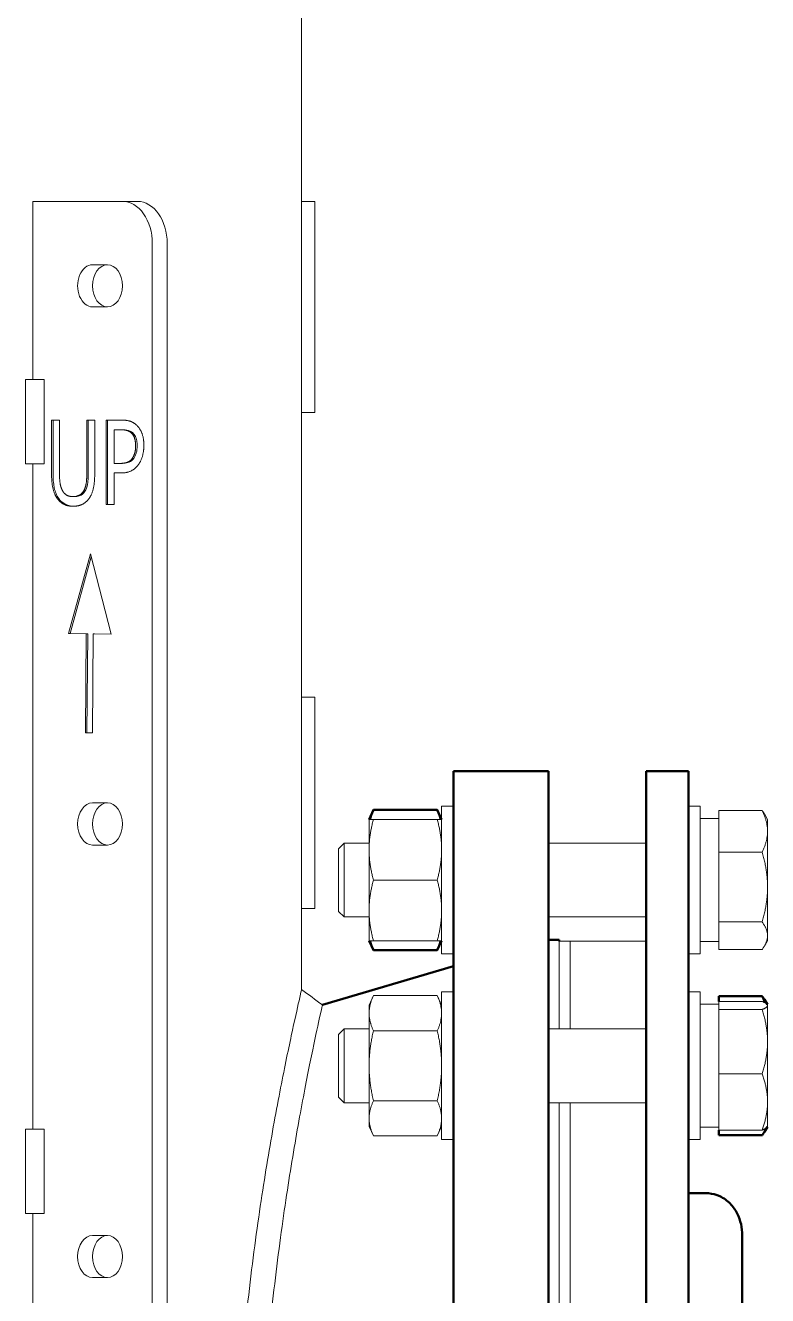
# Model space of a CAD drawing. Header units: inches. Extents: x 20 to 536, y 8 to 344.
# Drawn here: x 137.49 to 146.28, y 102.69 to 117.74 of the extents above; entities that cross this region are included whole.
import ezdxf

# ---------------------------------------------------------------- set-up
doc = ezdxf.new("R2010")
doc.units = ezdxf.units.IN
doc.header["$LTSCALE"] = 16
doc.header["$MEASUREMENT"] = 0
doc.layers.add('Visible (ANSI)', color=7, linetype='Continuous', lineweight=50)

msp = doc.modelspace()

# ---------------------------------------------------------------- linework, layer by layer
at = {"layer": 'Visible (ANSI)', "linetype": 'Continuous', "lineweight": 18}
for p, q in [((140.7645614950176, 106.3210323850213), (140.7645614950176, 127.6599400761385)), ((138.6433214989164, 115.6573417616372), (137.5826613271369, 115.6573417616372)), ((137.5826613271369, 115.6573417616372), (137.5826613271369, 113.5473417616372)), ((138.8200981942131, 115.6573417616372), (138.6433214989164, 115.6573417616372)), ((140.7907552841127, 115.6573417616372), (140.7645614950226, 115.6573417616372)), ((140.7907552841127, 115.6573417616372), (140.9188960673437, 115.6573417616372)), ((140.9188960673437, 115.6573417616372), (140.9188960673437, 113.1573417616373)), ((138.9968748895096, 86.40734176163724), (138.9968748895096, 115.1573417616372)), ((139.1736515848063, 115.1573417616372), (139.1736515848063, 86.40734176163723)), ((138.2897681083232, 114.9073417616372), (138.4665448036198, 114.9073417616372)), ((138.4665448036198, 114.4073417616372), (138.2897681083232, 114.4073417616372)), ((137.4949259048776, 113.5473417616372), (137.7152438486094, 113.5473417616372)), ((137.4949259048776, 113.5473417616372), (137.4949259048776, 112.5473417616372)), ((137.7152438486094, 113.5473417616372), (137.7152438486094, 112.5473417616372)), ((140.7645614950226, 113.1573417616373), (140.7907552841127, 113.1573417616373)), ((140.9188960673437, 113.1573417616373), (140.7907552841127, 113.1573417616373)), ((137.8040582361265, 112.4429253482079), (137.8040582361265, 113.0669123728722)), ((137.8040582361265, 113.0669123728722), (137.8980335281629, 113.0669123728722)), ((137.8217359056562, 112.4429253482079), (137.8217359056562, 113.0669123728722)), ((137.8980335281629, 113.0669123728722), (137.8980335281629, 112.4429253482079)), ((138.2217898696298, 113.0669123728722), (138.3157651616662, 113.0669123728722)), ((138.2217898696298, 112.4396838571706), (138.2217898696298, 113.0669123728722)), ((138.2394675391595, 112.4396838571706), (138.2394675391595, 113.0669123728722)), ((138.3157651616662, 113.0669123728722), (138.3157651616662, 112.4429253482079)), ((138.4504248789136, 112.0669123878907), (138.4504248789136, 113.0669123728722)), ((138.4504248789136, 113.0669123728722), (138.6280611016653, 113.0669123728722)), ((138.4681025484432, 112.0669123878907), (138.4681025484432, 113.0669123728722)), ((138.6223309009314, 112.951839441051), (138.54440017095, 112.951839441051)), ((138.54440017095, 112.951839441051), (138.54440017095, 112.5531360434732)), ((138.6223309009314, 112.951839441051), (138.640008570461, 112.951839441051)), ((138.54440017095, 112.5531360434732), (138.6085784191699, 112.5531360434732)), ((138.60857841917, 112.5531360434732), (138.6262560886996, 112.5531360434732)), ((138.7592826984722, 112.6131036276618), (138.7769603680019, 112.6131036276618)), ((137.4949259048776, 112.5473417616372), (137.7152438486094, 112.5473417616372)), ((137.5826613271369, 112.5473417616372), (137.5826613271369, 104.6673417616372)), ((138.54440017095, 112.4396838571706), (138.54440017095, 112.0669123878907)), ((138.6240499611515, 112.4396838571706), (138.54440017095, 112.4396838571706)), ((138.0596251888597, 112.1592948824513), (138.0773028583894, 112.1592948824513)), ((138.54440017095, 112.0669123878907), (138.4504248789136, 112.0669123878907)), ((138.006345216383, 110.5378291186677), (138.2641613698634, 111.4809893560714)), ((138.0240228859127, 110.5378291186677), (138.2727261521157, 111.4476519844134)), ((138.2641613698634, 111.4809893560714), (138.5082526805893, 110.5308936613415)), ((138.2158016389314, 110.5357302609555), (138.006345216383, 110.5378291186677)), ((138.006345216383, 110.5378291186677), (138.0240228859127, 110.5378291186677)), ((138.233479308461, 110.5357302609555), (138.0240228859127, 110.5378291186677)), ((138.2055952067186, 109.3598099924234), (138.2158016389314, 110.5357302609555)), ((138.2158016389314, 110.5357302609555), (138.233479308461, 110.5357302609555)), ((138.2232741904228, 109.3599614032561), (138.233479308461, 110.5357302609555)), ((138.2959119902766, 110.5344053838335), (138.2871702661532, 109.3605086382214)), ((138.2959119902766, 110.5344053838335), (138.3135896598063, 110.5344053838335)), ((138.5082526805893, 110.5308936613415), (138.2959119902766, 110.5344053838335)), ((138.508177250238, 110.5311872647957), (138.3135896598063, 110.5344053838335)), ((140.7907552841127, 109.7823417616373), (140.7645614950221, 109.7823417616373)), ((140.7907552841127, 109.7823417616373), (140.9188960673437, 109.7823417616373)), ((140.9188960673437, 109.7823417616373), (140.9188960673437, 107.2823417616373)), ((138.2871702661532, 109.3605086382214), (138.2055952067186, 109.3598099924234)), ((138.2897681083232, 108.5323417616372), (138.4665448036198, 108.5323417616372)), ((142.4219122552088, 108.4927112850942), (142.4219122552088, 106.7427112850942)), ((142.5625372552088, 108.4927112850942), (142.4219122552088, 108.4927112850942)), ((145.4831622552088, 108.4927112850942), (145.3425372552088, 108.4927112850942)), ((145.4831622552088, 106.7427112850942), (145.4831622552088, 108.4927112850942)), ((145.7021622552088, 108.3472112850942), (145.4831622552088, 108.3472112850942)), ((145.7021622552087, 108.2689862818716), (145.7021622552088, 108.4421102622635)), ((145.7021622552088, 108.4421102622635), (146.2160910945221, 108.4421102622635)), ((146.2802872552088, 108.3364612850942), (146.2431848768252, 108.4007244895363)), ((141.5629122552088, 108.3367112850942), (141.5629122552086, 107.9772112850942)), ((141.6147795101151, 108.3367112850942), (142.3700450003022, 108.3367112850942)), ((145.7021622552087, 108.2689862818716), (145.7021622552086, 108.1201112511804)), ((146.2802872552087, 108.194548766526), (146.2802872552088, 108.3364612850942)), ((146.2802872552086, 107.5347877822038), (146.2802872552087, 108.194548766526)), ((141.2021622552088, 107.9890612850942), (141.2683161922167, 108.0552112850942)), ((141.2683161922167, 108.0552112850942), (141.2683161922167, 107.1802112850942)), ((141.5629122552088, 108.0552112850942), (141.2683161922167, 108.0552112850942)), ((144.8425372552088, 108.0552112850942), (143.6875372552088, 108.0552112850942)), ((145.7021622552086, 107.9469872707884), (145.7021622552086, 108.1201112511804)), ((138.4665448036198, 108.0323417616372), (138.2897681083232, 108.0323417616372)), ((141.2021622552088, 107.2463612850942), (141.2021622552088, 107.9890612850942)), ((141.5629122552086, 107.9772112850942), (141.5629122552086, 107.2582112850942)), ((145.7021622552086, 107.6587291312636), (145.7021622552086, 107.9469872707884)), ((145.7021622552086, 107.9469872707884), (146.2160910945219, 107.9469872707884)), ((141.614779510115, 107.6177112850942), (142.3700450003021, 107.6177112850942)), ((145.7021622552086, 107.6587291312636), (145.7021622552086, 107.410846433144)), ((146.2802872552087, 106.957950300772), (146.2802872552086, 107.5347877822038)), ((145.7021622552086, 107.1225882936191), (145.7021622552086, 107.410846433144)), ((140.7645614950221, 107.2823417616373), (140.7907552841127, 107.2823417616373)), ((140.9188960673437, 107.2823417616373), (140.7907552841127, 107.2823417616373)), ((141.2021622552088, 107.2463612850942), (141.2683161922167, 107.1802112850942)), ((141.5629122552088, 107.1802112850942), (141.2683161922167, 107.1802112850942)), ((141.5629122552086, 107.2582112850942), (141.5629122552088, 106.8987112850942)), ((144.8425372552088, 107.1802112850942), (143.6875372552088, 107.1802112850942)), ((145.7021622552087, 107.0074541344862), (145.7021622552086, 107.1225882936191)), ((145.7021622552086, 107.1225882936191), (146.216091094522, 107.1225882936191)), ((145.7021622552087, 107.0074541344862), (145.7021622552087, 106.9084464670578)), ((141.6147795101151, 106.8987112850942), (142.3700450003022, 106.8987112850942)), ((143.8125372552092, 106.8922067616306), (143.8125372552081, 105.8552494017227)), ((143.8125372552092, 106.8922067616306), (143.9425372552092, 106.8922067616306)), ((143.9425372552081, 105.8552494017227), (143.9425372552092, 106.8922067616306)), ((143.9425372552081, 105.8552494017227), (143.9425372552092, 106.8922067616306)), ((143.9425372552092, 106.8922067616306), (144.8425372552092, 106.8922067616306)), ((145.7021622552088, 106.8882112850942), (145.4831622552088, 106.8882112850942)), ((145.7021622552088, 106.7933123079249), (145.7021622552087, 106.9084464670578)), ((146.2802872552088, 106.8989612850942), (146.2431848768252, 106.8346980806521)), ((146.2802872552088, 106.8989612850942), (146.2802872552087, 106.957950300772)), ((142.5625372552088, 106.7427112850942), (142.4219122552088, 106.7427112850942)), ((145.4831622552088, 106.7427112850942), (145.3425372552088, 106.7427112850942)), ((145.7021622552088, 106.7933123079249), (146.2160910945222, 106.7933123079249)), ((141.5629122552077, 106.1367494017227), (141.6147795101141, 106.2479790888173)), ((141.6147795101141, 106.2479790888173), (142.3700450003012, 106.2479790888173)), ((142.4219122552077, 106.1367494017227), (142.3700450003012, 106.2479790888173)), ((142.4219122552077, 106.2927494017227), (142.4219122552077, 104.5427494017227)), ((142.5625372552077, 106.2927494017227), (142.4219122552077, 106.2927494017227)), ((145.4831622552077, 106.2927494017227), (145.3425372552077, 106.2927494017227)), ((145.4831622552077, 104.5427494017227), (145.4831622552077, 106.2927494017227)), ((141.5629122552077, 106.1367494017227), (141.5629122552076, 106.0404216670437)), ((145.7021622552077, 106.1472494017227), (145.4831622552076, 106.1472494017227)), ((145.7021622552077, 106.1472494017227), (145.7021622552078, 106.1795757655212)), ((145.7021622552078, 106.1795757655212), (146.2160910945211, 106.1795757655212)), ((145.7021622552077, 106.1472494017227), (145.7021622552076, 106.1173043910034)), ((145.7021622552075, 106.0838239520893), (145.7021622552076, 106.1173043910034)), ((145.7021622552075, 105.817444860956), (145.7021622552075, 106.0838239520893)), ((145.7021622552075, 106.0838239520893), (146.2160910945209, 106.0838239520893)), ((146.2802872552076, 106.1364994017227), (146.2774976096053, 106.1413312096411)), ((146.2802872552076, 106.1316998588052), (146.2802872552076, 106.1364994017227)), ((146.2802872552074, 105.70291077019), (146.2802872552076, 106.1316998588052)), ((141.5629122552076, 106.0404216670437), (141.5629122552074, 105.4177494017227)), ((141.2021622552076, 105.7890994017227), (141.2683161922155, 105.8552494017227)), ((141.2021622552076, 105.0463994017227), (141.2021622552076, 105.7890994017227)), ((141.2683161922155, 105.8552494017227), (141.2683161922155, 104.9802494017227)), ((141.5629122552077, 105.8552494017227), (141.2683161922155, 105.8552494017227)), ((141.6147795101139, 105.83286424527), (142.370045000301, 105.83286424527)), ((144.8425372552077, 105.8552494017227), (143.6875372552077, 105.8552494017227)), ((145.7021622552075, 105.817444860956), (145.7021622552074, 105.588376679424)), ((146.2802872552075, 104.9889603131075), (146.2802872552074, 105.70291077019)), ((145.7021622552074, 105.3219975882908), (145.7021622552074, 105.588376679424)), ((141.5629122552075, 105.4177494017227), (141.5629122552076, 104.7950771364017)), ((145.7021622552074, 105.0890989360717), (145.7021622552074, 105.3219975882908)), ((145.7021622552074, 105.3219975882908), (146.2160910945208, 105.3219975882908)), ((141.2021622552076, 105.0463994017227), (141.2683161922155, 104.9802494017227)), ((145.7021622552075, 105.0890989360717), (145.7021622552075, 104.8888216901433)), ((141.5629122552077, 104.9802494017227), (141.2683161922155, 104.9802494017227)), ((141.6147795101139, 105.0026345581753), (142.370045000301, 105.0026345581753)), ((144.8425372552076, 104.9802494017227), (143.6875372552076, 104.9802494017227)), ((143.8125372552078, 104.9802494017226), (143.8125372552072, 102.0448036450084)), ((143.9425372552072, 102.0448036450084), (143.9425372552078, 104.9802494017227)), ((143.9425372552072, 102.0448036450084), (143.9425372552078, 104.9802494017227)), ((145.7021622552076, 104.6559230379242), (145.7021622552075, 104.8888216901433)), ((146.2802872552076, 104.6989994017227), (146.2802872552075, 104.9889603131075)), ((141.5629122552076, 104.7950771364017), (141.5629122552077, 104.6987494017227)), ((137.4949259048776, 104.6673417616372), (137.7152438486094, 104.6673417616372)), ((137.4949259048776, 104.6673417616372), (137.4949259048776, 103.6673417616372)), ((137.7152438486094, 104.6673417616372), (137.7152438486094, 103.6673417616372)), ((141.5629122552077, 104.6987494017227), (141.6147795101141, 104.587519714628)), ((141.6147795101141, 104.587519714628), (142.3700450003012, 104.587519714628)), ((142.4219122552077, 104.6987494017227), (142.3700450003012, 104.587519714628)), ((145.7021622552077, 104.6882494017227), (145.4831622552076, 104.6882494017227)), ((145.7021622552076, 104.6559230379242), (146.2160910945209, 104.6559230379242)), ((146.2802872552076, 104.6989994017227), (146.2774976096053, 104.6941675938042)), ((142.5625372552077, 104.5427494017227), (142.4219122552077, 104.5427494017227)), ((145.4831622552077, 104.5427494017227), (145.3425372552077, 104.5427494017227)), ((137.4949259048776, 103.6673417616372), (137.7152438486094, 103.6673417616372)), ((137.5826613271369, 103.6673417616372), (137.5826613271369, 95.78734176163722)), ((138.2897681083232, 103.4073417616372), (138.4665448036198, 103.4073417616372)), ((138.4665448036198, 102.9073417616372), (138.2897681083232, 102.9073417616372))]:
    msp.add_line(p, q, dxfattribs=at)
at = {"layer": 'Visible (ANSI)'}
for p, q in [((142.5625372552094, 89.90734176163726), (142.5625372552094, 108.9073417616372)), ((142.5625372552094, 108.9073417616372), (143.6875372552095, 108.9073417616372)), ((143.6875372552095, 89.90734176163726), (143.6875372552095, 108.9073417616372)), ((144.8425372552095, 108.9073417616372), (144.8425372552095, 89.90734176163726)), ((145.3425372552095, 108.9073417616372), (144.8425372552095, 108.9073417616372)), ((145.3425372552095, 89.90734176163726), (145.3425372552095, 108.9073417616372)), ((141.5629122552101, 108.3367112850944), (141.6147795101165, 108.447940972189)), ((141.6147795101165, 108.447940972189), (142.3700450003037, 108.447940972189)), ((142.4219122552101, 108.3367112850944), (142.3700450003037, 108.447940972189)), ((141.5629122552101, 106.8987112850944), (141.6147795101165, 106.7874815979997)), ((142.4219122552101, 106.8987112850944), (142.3700450003037, 106.7874815979997)), ((143.6875372552095, 106.9073417616372), (143.8125372552095, 106.9073417616372)), ((143.8125372552093, 106.8922067616305), (143.8125372552095, 106.9073417616372)), ((141.6147795101165, 106.7874815979997), (142.3700450003037, 106.7874815979997)), ((141.0104814749668, 106.1373688667653), (142.5625372552094, 106.5973417616372)), ((145.7021622552112, 106.1795757655212), (145.7021622552112, 106.2421483788924)), ((145.7021622552112, 106.2421483788924), (146.2160910945246, 106.2421483788924)), ((146.277497609609, 106.1413312096412), (146.2431848768276, 106.2007626061652)), ((145.7021622552112, 104.5933504245538), (145.7021622552112, 104.6559230379242)), ((145.7021622552112, 104.5933504245538), (146.2160910945246, 104.5933504245538)), ((146.2774976096086, 104.6941675938043), (146.2431848768276, 104.634736197281)), ((145.3774034202813, 103.9073417616372), (145.342537255216, 103.9073417616372)), ((145.554180115578, 103.9073417616372), (145.3774034202813, 103.9073417616372)), ((145.9809568108746, 102.4317026221777), (145.9809568108746, 103.4073417616372))]:
    msp.add_line(p, q, dxfattribs=at)
at = {"layer": 'Visible (ANSI)', "linetype": 'Continuous', "lineweight": 18}
for centre, major_axis, ratio, start_param, end_param in [((138.6433214989164, 115.1573417616372), (2.076171927465481e-15, 0.5000000000000009), 0.7071067811863375, 4.712388980384691, 6.283185307179598), ((138.8200981942131, 115.1573417616372), (9.810268817942466e-17, 0.5000000000000024), 0.7071067811863373, 4.71238898038469, 6.283185307179586), ((138.2897681083232, 114.6573417616372), (1.474742843164122e-15, -0.2499999999999991), 0.7071067811863374, 3.141592653589776, 6.283185307179569), ((138.4665448036199, 114.6573417616372), (1.594417937281944e-15, 0.2499999999999991), 0.7071067811863374, 1.757378983094133e-14, 3.14159265358981), ((138.4665448036199, 114.6573417616372), (-1.434500585374831e-15, 0.2499999999999991), 0.7071067811863374, 3.141592653589777, 6.283185307179569), ((138.2897681083232, 108.2823417616372), (-2.273724032820595e-16, -0.2500000000000004), 0.7071067811863375, 3.141592653589795, 6.283185307179588), ((138.4665448036199, 108.2823417616372), (3.272173308643134e-16, 0.2500000000000004), 0.7071067811863375, 3.23705156018269e-15, 3.141592653589796), ((138.4665448036198, 108.2823417616372), (2.035880034089354e-16, 0.2500000000000004), 0.7071067811863375, 3.141592653589795, 6.283185307179588), ((138.2897681083232, 103.1573417616372), (-3.099229943768383e-16, -0.2500000000000001), 0.7071067811863374, 3.141592653589796, 6.283185307179589), ((138.4665448036199, 103.1573417616372), (2.882740929709573e-16, 0.2499999999999994), 0.7071067811863374, 2.796459118650264e-15, 3.141592653589796), ((138.4665448036198, 103.1573417616372), (3.581246627281584e-16, 0.2499999999999998), 0.7071067811863374, 3.141592653589797, 6.28318530717959)]:
    msp.add_ellipse(centre, major_axis=major_axis, ratio=ratio, start_param=start_param, end_param=end_param, dxfattribs=at)
for points, degree in [([(138.6280611016653, 113.0669123728722), (138.6910933097385, 113.0669123728722), (138.779338401041, 113.0377389535372), (138.8131465853712, 113.0045136704057)], 2), ([(138.8131465853712, 113.0045136704057), (138.8526849704353, 112.9664261507184), (138.8973805361599, 112.8489221006193), (138.8973805361599, 112.765453706411)], 2), ([(138.7483953170778, 112.9137519213637), (138.7260475342155, 112.9348216131056), (138.6664534465826, 112.951839441051), (138.6223309009314, 112.951839441051)], 2), ([(138.7993941036097, 112.7614018426144), (138.7993941036097, 112.8132656992099), (138.7741812203805, 112.8894407385845), (138.7483953170778, 112.9137519213637)], 2), ([(138.7592826984722, 112.6131036276618), (138.7804844411878, 112.643087419756), (138.7993941036097, 112.7135898498155), (138.7993941036097, 112.7614018426144)], 2), ([(138.8973805361599, 112.765453706411), (138.8973805361599, 112.7006238856666), (138.8647183919765, 112.5839302083268), (138.8354943682335, 112.5434115703616)], 2), ([(138.60857841917, 112.5531360434732), (138.6658804265092, 112.5531360434732), (138.7363618955365, 112.579067971771), (138.7592826984722, 112.6131036276618)], 2), ([(137.8716746047868, 112.1382251907094), (137.8344283000163, 112.1900890473049), (137.8040582361265, 112.3359561439797), (137.8040582361265, 112.4429253482079)], 2), ([(137.8980335281629, 112.4429253482079), (137.8980335281629, 112.3732332909077), (137.9106399697775, 112.2792300508284), (137.9284035920527, 112.2411425311411)], 2), ([(138.19141980574, 112.2411425311411), (138.2091834280152, 112.2792300508284), (138.2217898696298, 112.3724229181484), (138.2217898696298, 112.4396838571706)], 2), ([(138.3157651616662, 112.4429253482079), (138.3157651616662, 112.3383872622576), (138.2859681178498, 112.1892786745456), (138.2481487930059, 112.1382251907094)], 2), ([(138.8354943682335, 112.5434115703616), (138.7988210835364, 112.4923580865254), (138.6996886108394, 112.4396838571706), (138.6240499611515, 112.4396838571706)], 2), ([(138.0596251888597, 112.0458426961487), (137.9971660008599, 112.0458426961487), (137.9043367489703, 112.0920339434291), (137.8716746047869, 112.1382251907094)], 2), ([(137.9284035920527, 112.2411425311411), (137.9473132544747, 112.2006238931759), (138.0126375428415, 112.1592948824513), (138.0596251888597, 112.1592948824513)], 2), ([(138.0596251888597, 112.1592948824513), (138.1037477345109, 112.1592948824513), (138.172510143318, 112.2006238931759), (138.19141980574, 112.2411425311411)], 2), ([(138.2481487930059, 112.1382251907094), (138.2143406086757, 112.0912235706698), (138.1249494772265, 112.0458426961487), (138.0596251888597, 112.0458426961487)], 2), ([(140.7645614950176, 106.3210323850214), (140.8465311646027, 106.2598064157198), (140.9285118060302, 106.1985948369536), (141.0104814749668, 106.1373688667653)], 3)]:
    msp.add_open_spline(points, degree=degree, dxfattribs=at)
for points, knots in [([(138.7660729866074, 112.9137519213637), (138.7458754541217, 112.9327943376089), (138.7254826025917, 112.9400310132329), (138.6905820565245, 112.9499972953217), (138.6637143834927, 112.951839441051), (138.640008570461, 112.951839441051)], [-0.3818938295760734, -0.3818938295760734, -0.3818938295760734, -0.3818938295760734, -0.2554611270989197, -0.2554611270989197, 0, 0, 0, 0]), ([(138.8170717731394, 112.7614018426144), (138.8170717731394, 112.7816841298247), (138.815625807339, 112.8021471350432), (138.80775279516, 112.8445004357417), (138.8016245699455, 112.8604562214945), (138.7885604512626, 112.8881885597913), (138.7782215724215, 112.9022981248158), (138.7660729866074, 112.9137519213637)], [-0.3372795691193959, -0.3372795691193959, -0.3372795691193959, -0.3372795691193959, -0.2539165574754846, -0.2539165574754846, -0.157342525365897, -0.157342525365897, 0, 0, 0, 0]), ([(138.7769603680019, 112.6131036276618), (138.7837440396669, 112.6226971881331), (138.7899150493427, 112.6331042638043), (138.8009139067239, 112.6565090493925), (138.804810776948, 112.6678761820011), (138.8146427699687, 112.704533600035), (138.8170717731394, 112.7334189011177), (138.8170717731394, 112.7614018426144)], [-0.3778990737857397, -0.3778990737857397, -0.3778990737857397, -0.3778990737857397, -0.2983955769262049, -0.2983955769262049, -0.2132300142054256, -0.2132300142054256, 0, 0, 0, 0]), ([(138.6262560886996, 112.5531360434732), (138.6478571362952, 112.5531360434732), (138.6711027875236, 112.5545179416238), (138.7168505958853, 112.5637312549975), (138.7310623141229, 112.5708231029384), (138.7542809141164, 112.5855675841597), (138.7665064935944, 112.597580416147), (138.7769603680019, 112.6131036276618)], [-0.3720280769001585, -0.3720280769001585, -0.3720280769001585, -0.3720280769001585, -0.2742790032928341, -0.2742790032928341, -0.1633485371679347, -0.1633485371679347, 0, 0, 0, 0]), ([(137.8893522743165, 112.1382251907094), (137.8770506587445, 112.1553546544201), (137.8664395879715, 112.1743670953323), (137.8486811849872, 112.2166357603526), (137.8418644937915, 112.239278747379), (137.8305220257259, 112.2937565019157), (137.8217359056562, 112.3479213530619), (137.8217359056562, 112.4429253482079)], [-1.834872944372431, -1.834872944372431, -1.834872944372431, -1.834872944372431, -1.283211597811784, -1.283211597811784, -0.7239304430125123, -0.7239304430125123, 0, 0, 0, 0]), ([(138.2090974752697, 112.2411425311411), (138.2211697393668, 112.2670270376538), (138.2290445377954, 112.2953710891793), (138.2352956636512, 112.3415824119528), (138.2394675391595, 112.3759064189783), (138.2394675391595, 112.4396838571706)], [-1.425366243235732, -1.425366243235732, -1.425366243235732, -1.425366243235732, -0.4859840790256224, -0.4859840790256224, 0, 0, 0, 0]), ([(138.0686917161368, 112.0459544372497), (138.0492408262449, 112.0464638397778), (138.0296478496372, 112.0487503701243), (137.9912509545161, 112.0583721903928), (137.9724819399989, 112.065750622698), (137.9299729381666, 112.0913395488292), (137.9081426518465, 112.1116515839644), (137.8893522743165, 112.1382251907094)], [-0.7072680606314334, -0.7072680606314334, -0.7072680606314334, -0.7072680606314334, -0.4978653254867642, -0.4978653254867642, -0.2863653535568763, -0.2863653535568763, 0, 0, 0, 0]), ([(138.0773028583894, 112.1592948824513), (138.0960622605791, 112.1592948824513), (138.1148604071954, 112.1620964631994), (138.1442019200392, 112.1731392078448), (138.1614170112357, 112.1810190978909), (138.1905031429582, 112.2088339985709), (138.2008652582691, 112.2235029660947), (138.2090974752697, 112.2411425311411)], [-0.7299087877856778, -0.7299087877856778, -0.7299087877856778, -0.7299087877856778, -0.3783755563365679, -0.3783755563365679, -0.161049569530945, -0.161049569530945, 0, 0, 0, 0]), ([(139.9504940940615, 99.40734176163724), (139.9504940940615, 99.83382656729779), (139.960181288367, 100.2751657547481), (139.9998876165347, 101.1543165549739), (140.0298796073209, 101.5921363284033), (140.1053888598878, 102.4337813314087), (140.1508915091152, 102.8382424542132), (140.2487752520433, 103.5888341935985), (140.3010609388591, 103.9349510816054), (140.4029194002716, 104.5532460718695), (140.4561135333733, 104.8463801007556), (140.5563199439062, 105.3654719677432), (140.6032300080336, 105.5914580949595), (140.6814314078882, 105.9558879196572), (140.7127189920023, 106.094642489447), (140.7542999928789, 106.2772392797834), (140.7645614950175, 106.3210323850213), (140.7645614950176, 106.3210323850213)], [104.4299785830304, 104.4299785830304, 104.4299785830304, 104.4299785830304, 107.6797928021638, 107.6797928021638, 110.9296070212971, 110.9296070212971, 114.1794212404305, 114.1794212404305, 117.4292354595639, 117.4292354595639, 120.7062949018699, 120.7062949018699, 123.983354344176, 123.983354344176, 127.260413786482, 127.260413786482, 130.537473228788, 130.537473228788, 130.537473228788, 130.537473228788]), ([(140.2447716424149, 99.40734176163724), (140.2447716424149, 99.82268973293147), (140.2538823963517, 100.2525115125454), (140.2912303635281, 101.1087138317115), (140.3194423047424, 101.5351022055986), (140.390478377655, 102.3547389625811), (140.4332891362248, 102.7486066768316), (140.5253888605507, 103.4794689933135), (140.5745879345362, 103.8164496674611), (140.6704172199939, 104.4182373905136), (140.7204508504878, 104.703436757957), (140.8146950916562, 105.2083806600848), (140.8588093663214, 105.4281526572428), (140.9323411882887, 105.7824954327459), (140.9617548253151, 105.9173678109539), (141.0008399001562, 106.0948281412845), (141.0104814749667, 106.1373688667653), (141.0104814749668, 106.1373688667653)], [101.6877003044787, 101.6877003044787, 101.6877003044787, 101.6877003044787, 104.8526518457408, 104.8526518457408, 108.0176033870029, 108.0176033870029, 111.1825549282649, 111.1825549282649, 114.347506469527, 114.347506469527, 117.5380361972948, 117.5380361972948, 120.7285659250627, 120.7285659250627, 123.9190956528305, 123.9190956528305, 127.1096253805984, 127.1096253805984, 127.1096253805984, 127.1096253805984])]:
    msp.add_open_spline(points, degree=3, knots=knots, dxfattribs=at)
at = {"layer": 'Visible (ANSI)'}
for points, weights in [([(141.6147795101165, 108.447940972189), (141.587431663607, 108.3892933260884), (141.5747394838714, 108.3367112850942)], [1, 1.019659563749229, 1.018952905320398]), ([(142.4100850265487, 108.3367112850942), (142.3973928468131, 108.3892933260884), (142.3700450003037, 108.447940972189)], [1.018952905320397, 1.019659563749228, 1]), ([(141.5747394838715, 106.8987112850942), (141.5874316636071, 106.8461292441002), (141.6147795101165, 106.7874815979997)], [1.018952905320411, 1.019659563749181, 1]), ([(142.3700450003037, 106.7874815979997), (142.3973928468131, 106.8461292441002), (142.4100850265486, 106.8987112850942)], [1, 1.019659563749165, 1.018952905320396]), ([(146.2488682687236, 106.1645735782556), (146.2355244592207, 106.2019873813434), (146.2160910945246, 106.2421483788924)], [1.022944373032249, 1.019821431663991, 1.010018749357401]), ([(146.2160910945246, 106.2421483788924), (146.2315854244326, 106.2208534470532), (146.2431848768276, 106.2007626061652)], [1.010018749357404, 1.017819137323477, 1.021389897303857]), ([(146.2160910945246, 104.5933504245538), (146.2499395554102, 104.6398707111165), (146.2656486807772, 104.6815796590069)], [1.010018749357401, 1.02721658285905, 1.023854694084929])]:
    msp.add_rational_spline(points, weights, degree=2, dxfattribs=at)
at = {"layer": 'Visible (ANSI)', "linetype": 'Continuous', "lineweight": 18}
for points, weights in [([(146.2802872552087, 108.194548766526), (146.2802872552087, 108.3094424565437), (146.2160910945221, 108.4421102622635)], [1, 1.043141395740166, 1.010018749357401]), ([(146.2160910945221, 108.4421102622635), (146.2315854244302, 108.4208153304244), (146.2431848768252, 108.4007244895363)], [1.010018749357404, 1.017819137323476, 1.021389897303856]), ([(141.5629122552088, 108.3367112850942), (141.5629122552087, 108.3367112850942), (141.6147795101151, 108.3367112850942)], [1, 1.037954849302038, 1]), ([(141.6147795101151, 108.3367112850942), (141.5629122552087, 108.1440558157362), (141.5629122552086, 107.9772112850942)], [1, 1.037954849302034, 1]), ([(142.4219122552086, 107.9772112850942), (142.4219122552087, 108.1440558157362), (142.3700450003022, 108.3367112850942)], [1, 1.03795484930203, 1]), ([(142.3700450003022, 108.3367112850942), (142.4219122552088, 108.3367112850942), (142.4219122552088, 108.3367112850942)], [1, 1.037954849302043, 1]), ([(146.2160910945219, 107.9469872707884), (146.2802872552086, 108.0796550765083), (146.2802872552087, 108.194548766526)], [1.010018749357404, 1.043141395740184, 1]), ([(141.5629122552086, 107.9772112850942), (141.5629122552086, 107.8103667544522), (141.614779510115, 107.6177112850942)], [1, 1.037954849302041, 1]), ([(142.3700450003021, 107.6177112850942), (142.4219122552086, 107.8103667544522), (142.4219122552086, 107.9772112850942)], [1, 1.037954849302041, 1]), ([(146.2802872552086, 107.5347877822038), (146.2802872552085, 107.7260902306149), (146.2160910945219, 107.9469872707884)], [1, 1.043141395740166, 1.010018749357401]), ([(141.614779510115, 107.6177112850942), (141.5629122552086, 107.4250558157362), (141.5629122552086, 107.2582112850942)], [1, 1.037954849302045, 1]), ([(142.4219122552086, 107.2582112850942), (142.4219122552086, 107.4250558157362), (142.3700450003021, 107.6177112850942)], [1, 1.037954849302038, 1]), ([(146.216091094522, 107.1225882936191), (146.2802872552086, 107.3434853337927), (146.2802872552086, 107.5347877822038)], [1.010018749357404, 1.043141395740183, 1]), ([(141.5629122552086, 107.2582112850942), (141.5629122552087, 107.0913667544522), (141.6147795101151, 106.8987112850942)], [1, 1.037954849302045, 1]), ([(142.3700450003022, 106.8987112850942), (142.4219122552087, 107.0913667544522), (142.4219122552086, 107.2582112850942)], [1, 1.037954849302038, 1]), ([(146.2802872552087, 106.957950300772), (146.2802872552087, 107.0343590591654), (146.216091094522, 107.1225882936191)], [1, 1.043141395740174, 1.010018749357402]), ([(141.6147795101151, 106.8987112850942), (141.5629122552087, 106.8987112850942), (141.5629122552088, 106.8987112850942)], [1, 1.037954849302059, 1]), ([(142.4219122552088, 106.8987112850942), (142.4219122552088, 106.8987112850942), (142.3700450003022, 106.8987112850942)], [1, 1.037954849302036, 1]), ([(146.2160910945222, 106.7933123079249), (146.2802872552088, 106.8815415423786), (146.2802872552087, 106.957950300772)], [1.010018749357407, 1.043141395740193, 1]), ([(141.6147795101141, 106.2479790888173), (141.5629122552076, 106.1367494017227), (141.5629122552076, 106.0404216670437)], [1, 1.037954849302018, 1]), ([(142.4219122552076, 106.0404216670437), (142.4219122552076, 106.1367494017227), (142.3700450003012, 106.2479790888173)], [1, 1.03795484930202, 1]), ([(146.2802872552076, 106.1316998588052), (146.2802872552077, 106.1539191444383), (146.2160910945211, 106.1795757655212)], [1, 1.043141395740174, 1.010018749357402]), ([(146.2160910945209, 106.0838239520893), (146.2802872552076, 106.1094805731722), (146.2802872552076, 106.1316998588052)], [1.010018749357404, 1.043141395740182, 1]), ([(146.2802872552074, 105.70291077019), (146.2802872552075, 105.8796931931367), (146.2160910945209, 106.0838239520893)], [1, 1.043141395740166, 1.010018749357401]), ([(141.5629122552076, 106.0404216670437), (141.5629122552075, 105.9440939323647), (141.6147795101139, 105.83286424527)], [1, 1.037954849302038, 1]), ([(142.370045000301, 105.83286424527), (142.4219122552075, 105.9440939323647), (142.4219122552076, 106.0404216670437)], [1, 1.037954849302043, 1]), ([(141.6147795101139, 105.83286424527), (141.5629122552074, 105.6104048710806), (141.5629122552074, 105.4177494017227)], [1, 1.037954849302034, 1]), ([(142.4219122552074, 105.4177494017227), (142.4219122552074, 105.6104048710806), (142.370045000301, 105.83286424527)], [1, 1.03795484930203, 1]), ([(146.2160910945208, 105.3219975882908), (146.2802872552074, 105.5261283472433), (146.2802872552074, 105.70291077019)], [1.010018749357404, 1.043141395740184, 1]), ([(141.5629122552074, 105.4177494017227), (141.5629122552074, 105.2250939323647), (141.6147795101139, 105.0026345581753)], [1, 1.037954849302041, 1]), ([(142.370045000301, 105.0026345581753), (142.4219122552074, 105.2250939323647), (142.4219122552074, 105.4177494017227)], [1, 1.037954849302041, 1]), ([(146.2802872552075, 104.9889603131075), (146.2802872552074, 105.1435234504211), (146.2160910945208, 105.3219975882908)], [1, 1.043141395740166, 1.010018749357401]), ([(141.6147795101139, 105.0026345581753), (141.5629122552075, 104.8914048710806), (141.5629122552076, 104.7950771364017)], [1, 1.037954849302045, 1]), ([(142.4219122552076, 104.7950771364017), (142.4219122552075, 104.8914048710806), (142.370045000301, 105.0026345581753)], [1, 1.037954849302038, 1]), ([(146.2160910945209, 104.6559230379242), (146.2802872552075, 104.8343971757938), (146.2802872552075, 104.9889603131075)], [1.010018749357404, 1.043141395740183, 1]), ([(141.5629122552076, 104.7950771364017), (141.5629122552076, 104.6987494017227), (141.6147795101141, 104.587519714628)], [1, 1.037954849302045, 1]), ([(142.3700450003012, 104.587519714628), (142.4219122552076, 104.6987494017227), (142.4219122552076, 104.7950771364017)], [1, 1.037954849302038, 1]), ([(146.2774976096053, 104.6941675938042), (146.2672132087215, 104.6763544889482), (146.2160910945209, 104.6559230379242)], [1.014698607189673, 1.036220714739233, 1.010018749357402])]:
    msp.add_rational_spline(points, weights, degree=2, dxfattribs=at)
at = {"layer": 'Visible (ANSI)'}
msp.add_open_spline([(145.9809568108745, 103.4073417616372), (145.9809568108745, 103.4520337126594), (145.976030240109, 103.4967305848045), (145.9558831282179, 103.5844209255546), (145.9406733902074, 103.62744506889), (145.8984595434096, 103.709614236365), (145.8714121297219, 103.7488524702759), (145.8030751005091, 103.8190678313525), (145.7615065916112, 103.8500697440099), (145.6730407445858, 103.8907203174554), (145.6282539537078, 103.9028324262459), (145.5729518200237, 103.9069888078163), (145.5635659993116, 103.9073417616372), (145.554180115578, 103.9073417616372)], degree=3, knots=[3.141592653589793, 3.141592653589793, 3.141592653589793, 3.141592653589793, 3.455751918948772, 3.455751918948772, 3.769911184307751, 3.769911184307751, 4.084070449666731, 4.084070449666731, 4.39822971502571, 4.39822971502571, 4.659294404100674, 4.659294404100674, 4.71238898038469, 4.71238898038469, 4.71238898038469, 4.71238898038469], dxfattribs=at)

doc.saveas('drawing.dxf')
